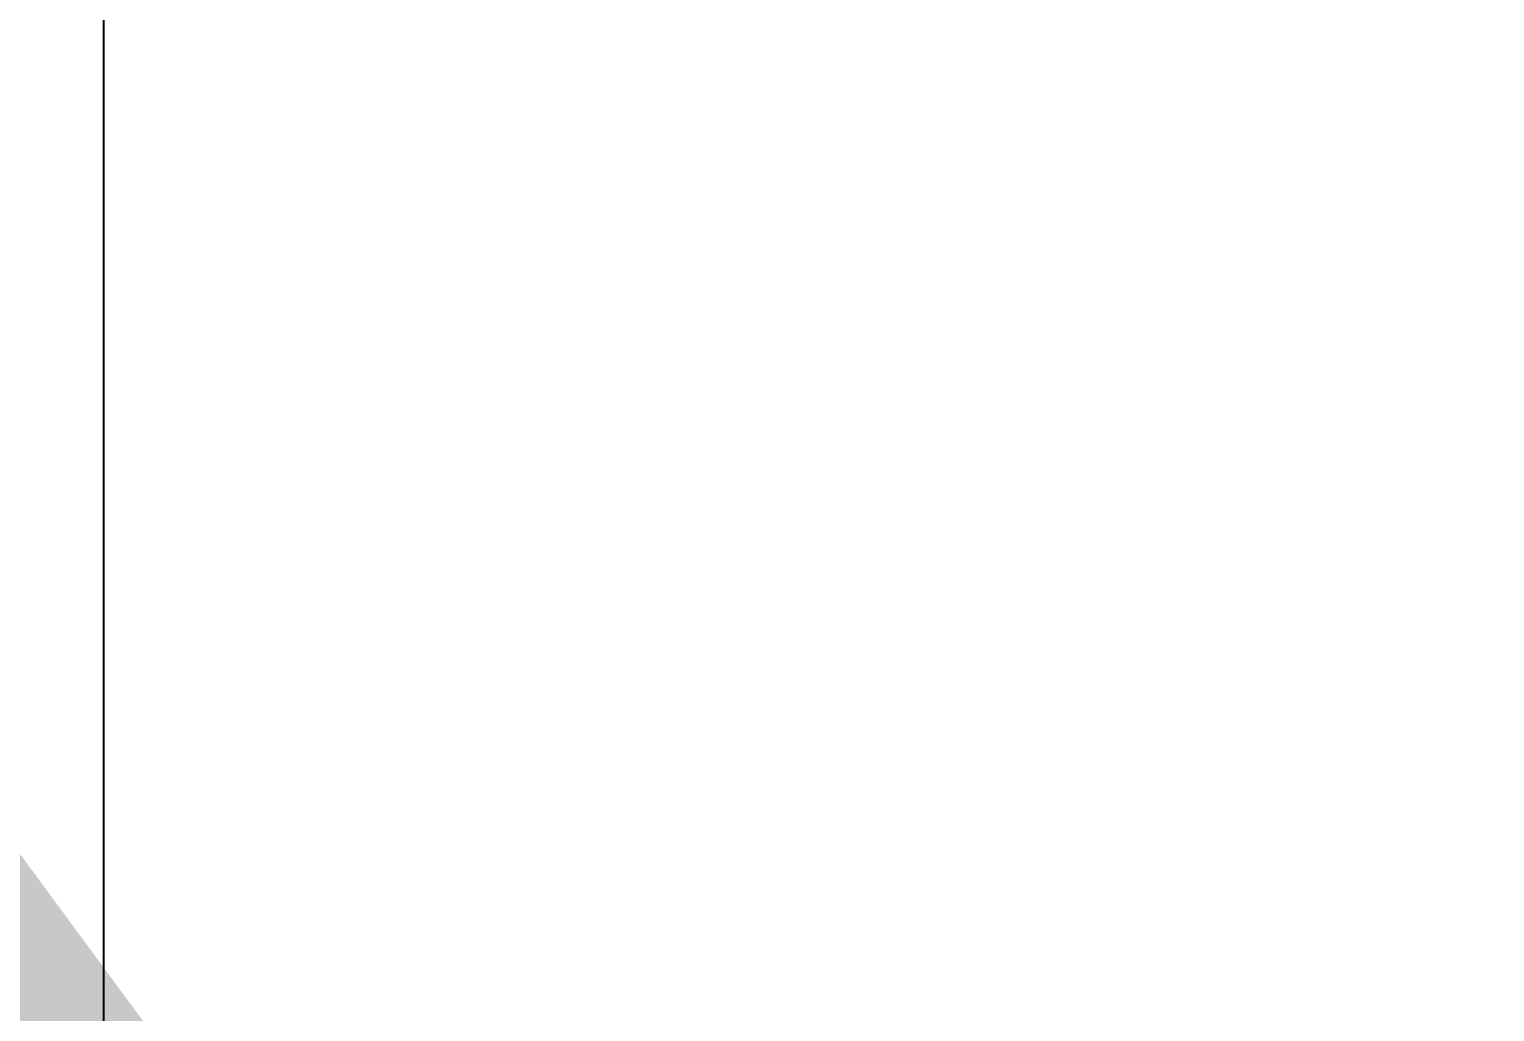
# Model space of a CAD drawing. Header units: inches. Extents: x -1851 to 6314, y -1304 to 4687.
# Drawn here: x 1871.494 to 1872.748, y 1889.293 to 1890.133 of the extents above; entities that cross this region are included whole.
import ezdxf
from ezdxf import colors
from ezdxf.entities.mleader import LeaderData, LeaderLine
from ezdxf.math import Vec2, Vec3

# ---------------------------------------------------------------- set-up
doc = ezdxf.new("R2010")
doc.units = ezdxf.units.IN
doc.header["$MEASUREMENT"] = 0
doc.layers.add('E-COMB-BOX', color=41, linetype='Continuous')
doc.layers.add('G-ANNO-TEXT', color=1, linetype='Continuous')
doc.styles.add('NEI-A', font='arial.ttf')

msp = doc.modelspace()

# ---------------------------------------------------------------- linework, layer by layer
at = {"layer": 'E-COMB-BOX', "color": 4, "flags": 128}
msp.add_lwpolyline([(1873.37092, 1893.44466), (1873.37092, 1893.27802), (1871.81092, 1893.27802, 0.4065492), (1871.55764, 1893.0313), (1871.55764, 1887.95802, 0.3694747), (1871.77092, 1887.74466), (1873.37092, 1887.74466), (1873.37092, 1887.57802), (1869.61764, 1887.57802), (1869.61764, 1887.74466), (1871.17764, 1887.74466, 0.3584563), (1871.43092, 1887.95802), (1871.43092, 1893.0313, 0.4219197), (1871.17764, 1893.27802), (1869.61764, 1893.27802), (1869.61764, 1893.44466)], format="xyb", close=True, dxfattribs=at)

# ---------------------------------------------------------------- next in the draw order: leaders
at = {"layer": 'G-ANNO-TEXT'}
ml = msp.add_multileader_mtext('Standard', dxfattribs=at)
ml.set_content('\\A1;MESSENGER CABLE DEAD ENDS AT POST WITH END CAP HARDWARE', color=256, style='NEI-A')
ml.set_leader_properties()
ml.build(insert=Vec2(0, 0))
ml.multileader.update_dxf_attribs({"dogleg_length": 0.89968, "arrow_head_size": 3})
ctx = ml.context
ctx.base_point, ctx.char_height, ctx.arrow_head_size, ctx.landing_gap_size, ctx.plane_origin = Vec3(1877.04522, 1880.0068), 2, 3, 1.53573, Vec3(1119.20872, 1347.81109)
notes = []
notes.append((ctx, [(1, (1, 1, 0), (1876.14554, 1880.0068), (1, 0), 0.89968, [(1, [(1870.99989, 1890.08841)], 0, [])])]))
ctx.mtext.insert, ctx.mtext.width, ctx.mtext.defined_height, ctx.mtext.flow_direction = Vec3(1878.58095, 1881.02386), 49.1809823, 10.6887, 5
ctx.mtext.has_bg_fill, ctx.mtext.bg_color, ctx.mtext.bg_scale_factor, ctx.mtext.bg_transparency, ctx.mtext.use_window_bg_color = 1, -1073741824, 1.5, 0, 1
for ctx, leaders in notes:
    for number, flags, end, landing, length, lines in leaders:
        leader = LeaderData()
        leader.index, (leader.has_last_leader_line, leader.has_dogleg_vector, leader.attachment_direction) = number, flags
        leader.last_leader_point, leader.dogleg_vector, leader.dogleg_length = Vec3(end), Vec3(landing), length
        for number, points, colour, breaks in lines:
            line = LeaderLine()
            line.index, line.vertices, line.color, line.breaks = number, Vec3.list(points), colors.encode_raw_color(colour), breaks
            leader.lines.append(line)
        ctx.leaders.append(leader)

doc.saveas('drawing.dxf')
